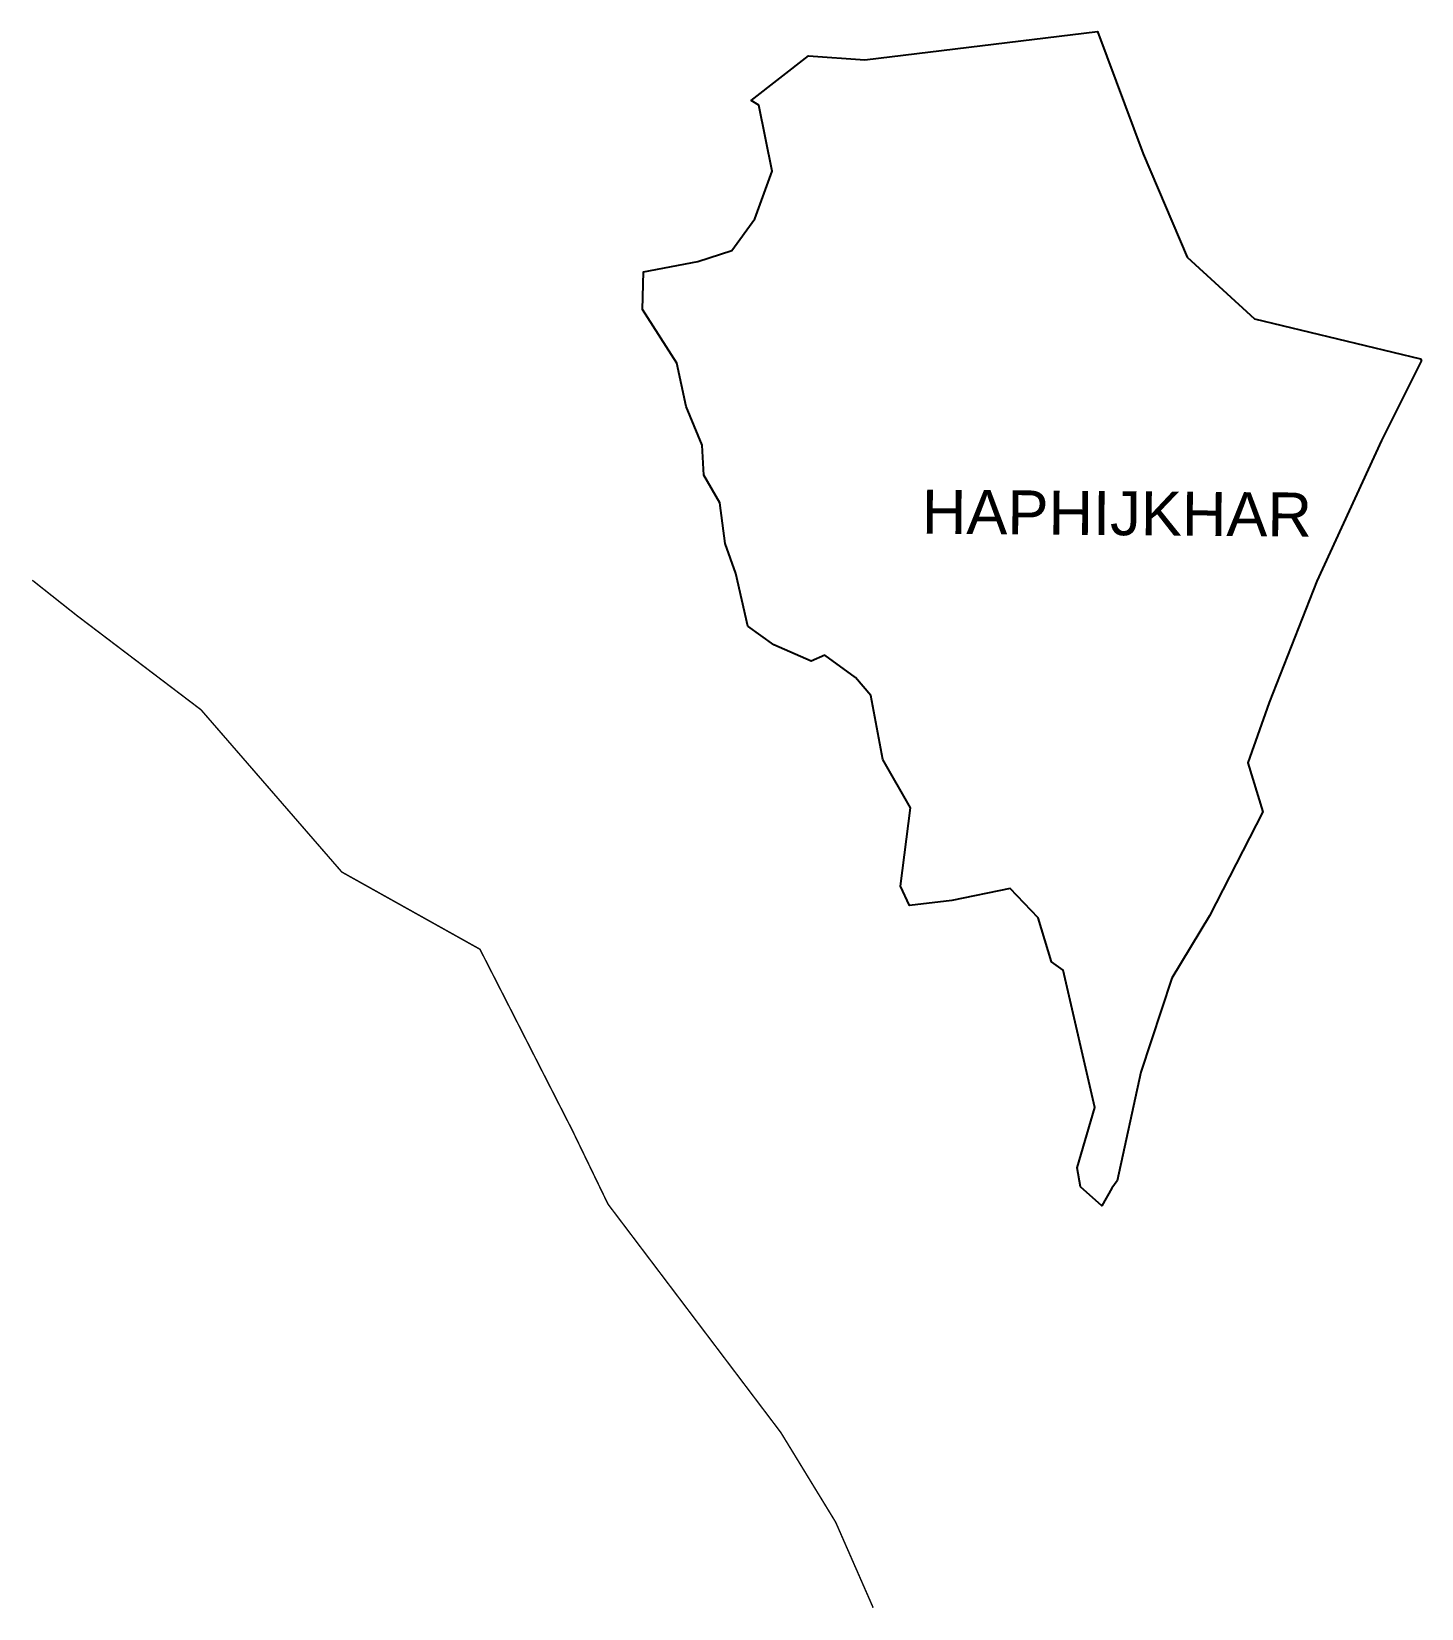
# Model space of a CAD drawing. Header units: metres. Extents: x 285415 to 288298, y 2021782 to 2025054.
import ezdxf

# ---------------------------------------------------------------- set-up
doc = ezdxf.new("R2010")
doc.units = ezdxf.units.M
for name, color, linetype in [('LOW TIDE LINE', 5, 'Continuous'), ('village', 3, 'Continuous'), ('VILLAGE NAME', 250, 'Continuous')]:
    doc.layers.add(name, color=color, linetype=linetype)
doc.styles.get("Standard").update_dxf_attribs({"font": 'calibri.ttf'})

msp = doc.modelspace()

# ---------------------------------------------------------------- linework, layer by layer
at = {"layer": 'LOW TIDE LINE', "lineweight": 18}
msp.add_lwpolyline([(287160.6, 2021783.9, 3.01, 3.01, 0), (287082.8, 2021961.4, 3.01, 3.01, 0), (286969.1, 2022147.4, 3.01, 3.01, 0), (286610.6, 2022621.3, 3.01, 3.01, 0), (286536.5, 2022774.6, 3.01, 3.01, 0), (286345, 2023150.1, 3.01, 3.01, 0), (286058.5, 2023310.3, 3.01, 3.01, 0), (285766.4, 2023647, 3.01, 3.01, 0), (285508.4, 2023842.9, 3.01, 3.01, 0), (285416.5, 2023915.8, 3.01, 3.01, 0)], format="xyseb", dxfattribs=at)
at = {"layer": 'village', "color": 3}
msp.add_polyline3d([(288297.7, 2024371.3, 0), (288214.8, 2024205.8, 0), (288081, 2023913.9, 0), (287982.1, 2023662.4, 0), (287937.6, 2023536.7, 0), (287968.7, 2023434.9, 0), (287857.9, 2023219.4, 0), (287780.1, 2023090.2, 0), (287715.9, 2022895.1, 0), (287666.3, 2022669.7, 0), (287655.6, 2022654.2, 0), (287634.5, 2022617.8, 0), (287590.4, 2022657, 0), (287583.8, 2022696.3, 0), (287620.6, 2022822.1, 0), (287554.4, 2023106.9, 0), (287530.1, 2023123.8, 0), (287502.7, 2023215, 0), (287444.7, 2023276.5, 0), (287323.5, 2023251.3, 0), (287236.2, 2023241.1, 0), (287217, 2023281.2, 0), (287238.2, 2023443.3, 0), (287180.7, 2023543.6, 0), (287156, 2023676.6, 0), (287124.2, 2023713.6, 0), (287060.2, 2023760.1, 0), (287031.9, 2023747.5, 0), (286954.6, 2023781.5, 0), (286900.3, 2023820.7, 0), (286875.9, 2023929.9, 0), (286853.3, 2023992.1, 0), (286842.4, 2024076.3, 0), (286809, 2024133.5, 0), (286806.1, 2024195.8, 0), (286772.4, 2024276, 0), (286753.3, 2024366.2, 0), (286682.3, 2024477.3, 0), (286684.5, 2024555.3, 0), (286796.7, 2024576.9, 0), (286867.7, 2024599.9, 0), (286915.2, 2024665.8, 0), (286951.4, 2024764.3, 0), (286923.4, 2024901.1, 0), (286907.3, 2024911.4, 0), (287026.1, 2025003.6, 0), (287143.3, 2024995.6, 0), (287626, 2025054.1, 0), (287720.5, 2024800.5, 0), (287811.5, 2024585.7, 0), (287951.2, 2024458.3, 0), (288295.6, 2024375.2, 0)], close=True, dxfattribs=at)

# ---------------------------------------------------------------- texts
at = {"layer": 'VILLAGE NAME', "insert": (287262.1, 2024103.8), "char_height": 91.425, "attachment_point": 1, "rotation": 359.5442}
msp.add_mtext_dynamic_manual_height_columns('{\\fArial|b0|i0|c0|p34;HAPHIJKHAR}', width=661.323, gutter_width=457.1, heights=[0], dxfattribs=at)

doc.saveas('drawing.dxf')
